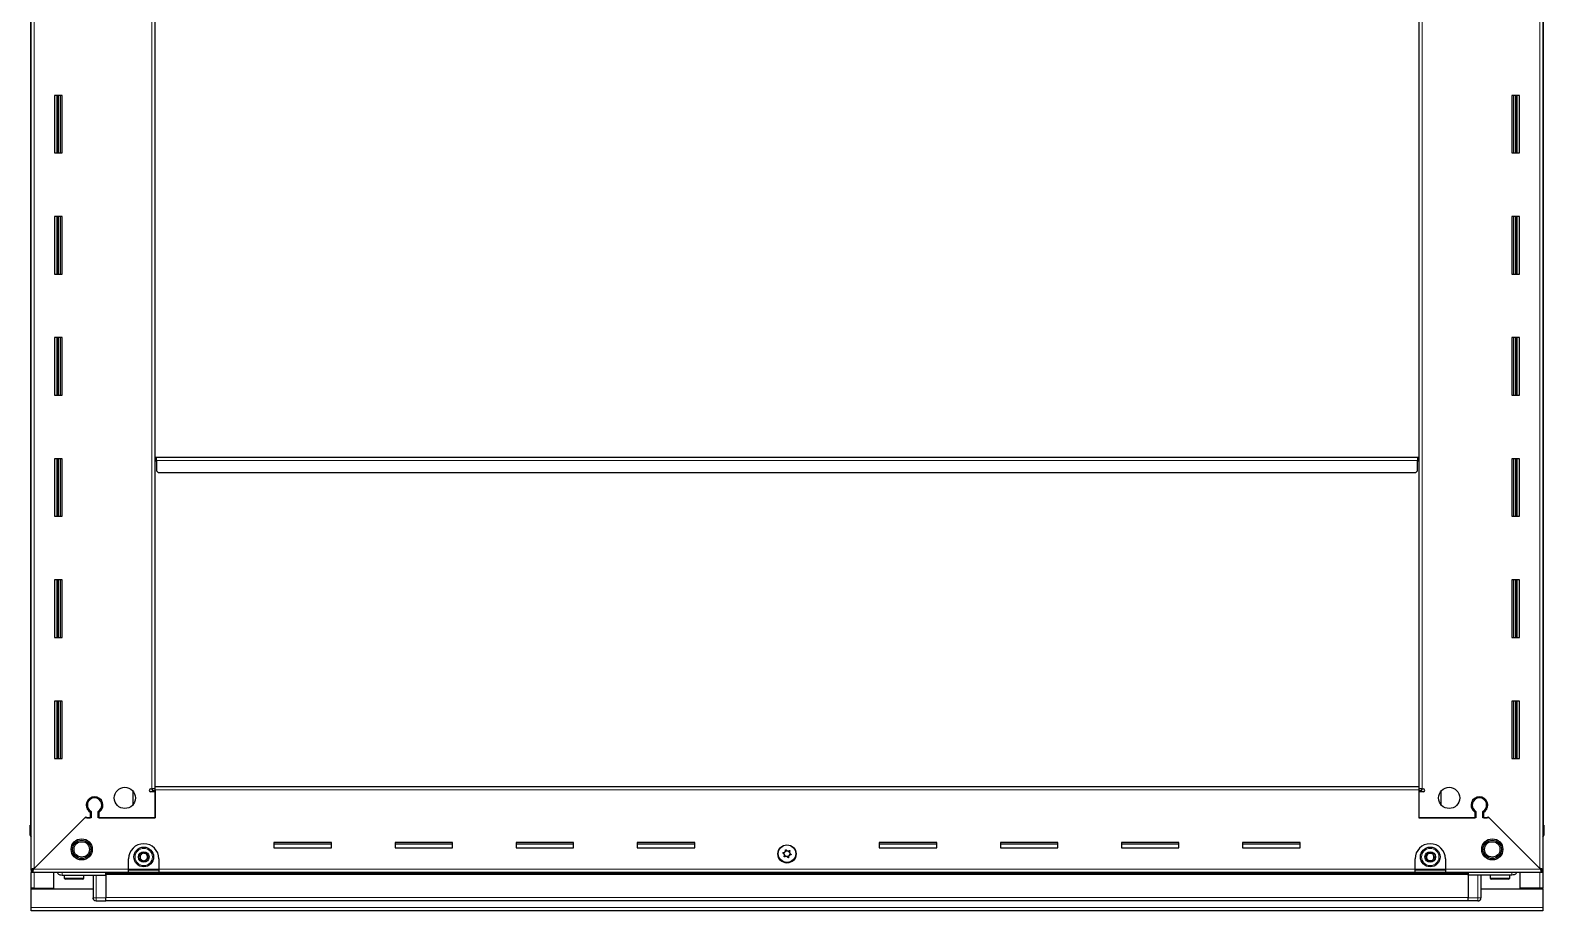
# Model space of a CAD drawing. Header units: millimetres. Extents: x -659 to 3389, y -1410 to 1598.
# Drawn here: x 2313 to 3314, y 174 to 755 of the extents above; entities that cross this region are included whole.
import ezdxf

# ---------------------------------------------------------------- set-up
doc = ezdxf.new("R2010")
doc.units = ezdxf.units.MM

msp = doc.modelspace()

# ---------------------------------------------------------------- linework, layer by layer
at = {"color": 7, "linetype": 'Continuous', "lineweight": 25}
for p, q in [((2314, 201.08), (2314, 1345.58)), ((3313, 1345.58), (3313, 201.08)), ((2313.65, 1316.33), (2313.65, 230.33)), ((3313.35, 230.33), (3313.35, 1316.33)), ((2396, 255.83), (2396, 1290.83)), ((3231, 1290.83), (3231, 255.83)), ((2334.5, 712.33), (2329.5, 712.33)), ((2329.5, 712.33), (2329.5, 674.33)), ((2331.65, 674.33), (2331.65, 712.33)), ((2333.44, 674.33), (2333.44, 712.33)), ((2333.48, 674.33), (2333.48, 712.33)), ((2334.5, 674.33), (2334.5, 712.33)), ((3292.5, 712.33), (3292.5, 674.33)), ((3297.5, 712.33), (3292.5, 712.33)), ((3293.52, 712.33), (3293.52, 674.33)), ((3293.56, 712.33), (3293.56, 674.33)), ((3295.35, 712.33), (3295.35, 674.33)), ((3297.5, 674.33), (3297.5, 712.33)), ((2329.5, 674.33), (2334.5, 674.33)), ((3292.5, 674.33), (3297.5, 674.33)), ((2334.5, 632.33), (2329.5, 632.33)), ((2329.5, 632.33), (2329.5, 594.33)), ((2331.65, 594.33), (2331.65, 632.33)), ((2333.44, 594.33), (2333.44, 632.33)), ((2333.48, 594.33), (2333.48, 632.33)), ((2334.5, 594.33), (2334.5, 632.33)), ((3292.5, 632.33), (3292.5, 594.33)), ((3297.5, 632.33), (3292.5, 632.33)), ((3293.52, 632.33), (3293.52, 594.33)), ((3293.56, 632.33), (3293.56, 594.33)), ((3295.35, 632.33), (3295.35, 594.33)), ((3297.5, 594.33), (3297.5, 632.33)), ((2329.5, 594.33), (2334.5, 594.33)), ((3292.5, 594.33), (3297.5, 594.33)), ((2334.5, 552.33), (2329.5, 552.33)), ((2329.5, 552.33), (2329.5, 514.33)), ((2331.65, 514.33), (2331.65, 552.33)), ((2333.44, 514.33), (2333.44, 552.33)), ((2333.48, 514.33), (2333.48, 552.33)), ((2334.5, 514.33), (2334.5, 552.33)), ((3292.5, 552.33), (3292.5, 514.33)), ((3297.5, 552.33), (3292.5, 552.33)), ((3293.52, 552.33), (3293.52, 514.33)), ((3293.56, 552.33), (3293.56, 514.33)), ((3295.35, 552.33), (3295.35, 514.33)), ((3297.5, 514.33), (3297.5, 552.33)), ((2329.5, 514.33), (2334.5, 514.33)), ((3292.5, 514.33), (3297.5, 514.33)), ((2334.5, 472.33), (2329.5, 472.33)), ((2329.5, 472.33), (2329.5, 434.33)), ((2331.65, 434.33), (2331.65, 472.33)), ((2333.44, 434.33), (2333.44, 472.33)), ((2333.48, 434.33), (2333.48, 472.33)), ((2334.5, 434.33), (2334.5, 472.33)), ((2396, 473.33), (2396.75, 473.33)), ((2396.75, 473.33), (2396.75, 470.48)), ((2396.75, 470.48), (2397, 470.48)), ((2397, 471.23), (2397, 473.33)), ((2397, 473.33), (3230, 473.33)), ((2397, 471.23), (2397, 464.33)), ((3230, 473.33), (3230, 471.23)), ((3230, 464.33), (3230, 471.23)), ((3230, 470.48), (3230.25, 470.48)), ((3230.25, 470.48), (3230.25, 473.33)), ((3230.25, 473.33), (3231, 473.33)), ((3292.5, 472.33), (3292.5, 434.33)), ((3297.5, 472.33), (3292.5, 472.33)), ((3293.52, 472.33), (3293.52, 434.33)), ((3293.56, 472.33), (3293.56, 434.33)), ((3295.35, 472.33), (3295.35, 434.33)), ((3297.5, 434.33), (3297.5, 472.33)), ((2397, 464.33), (2398, 463.33)), ((2398, 463.33), (3229, 463.33)), ((3229, 463.33), (3230, 464.33)), ((2329.5, 434.33), (2334.5, 434.33)), ((3292.5, 434.33), (3297.5, 434.33)), ((2334.5, 392.33), (2329.5, 392.33)), ((2329.5, 392.33), (2329.5, 354.33)), ((2331.65, 354.33), (2331.65, 392.33)), ((2333.44, 354.33), (2333.44, 392.33)), ((2333.48, 354.33), (2333.48, 392.33)), ((2334.5, 354.33), (2334.5, 392.33)), ((3292.5, 392.33), (3292.5, 354.33)), ((3297.5, 392.33), (3292.5, 392.33)), ((3293.52, 392.33), (3293.52, 354.33)), ((3293.56, 392.33), (3293.56, 354.33)), ((3295.35, 392.33), (3295.35, 354.33)), ((3297.5, 354.33), (3297.5, 392.33)), ((2329.5, 354.33), (2334.5, 354.33)), ((3292.5, 354.33), (3297.5, 354.33)), ((2334.5, 312.33), (2329.5, 312.33)), ((2329.5, 312.33), (2329.5, 274.33)), ((2331.65, 274.33), (2331.65, 312.33)), ((2333.44, 274.33), (2333.44, 312.33)), ((2333.48, 274.33), (2333.48, 312.33)), ((2334.5, 274.33), (2334.5, 312.33)), ((3292.5, 312.33), (3292.5, 274.33)), ((3297.5, 312.33), (3292.5, 312.33)), ((3293.52, 312.33), (3293.52, 274.33)), ((3293.56, 312.33), (3293.56, 274.33)), ((3295.35, 312.33), (3295.35, 274.33)), ((3297.5, 274.33), (3297.5, 312.33)), ((2329.5, 274.33), (2334.5, 274.33)), ((3292.5, 274.33), (3297.5, 274.33)), ((2381.5, 244), (2381.5, 252.66)), ((2393.15, 254.33), (2393.9, 254.33)), ((2396, 252.33), (2393.15, 252.33)), ((2396, 254.33), (2393.9, 254.33)), ((2394, 254.33), (2394, 253.33)), ((2394, 253.33), (2396, 253.33)), ((2396, 253.73), (2396, 255.83)), ((2396, 255.83), (3231, 255.83)), ((2396, 253.73), (2396, 235.08)), ((2396, 235.08), (2396, 252.33)), ((3231, 255.83), (3231, 253.73)), ((3233.1, 254.33), (3231, 254.33)), ((3231, 253.73), (3231, 235.08)), ((3231, 253.33), (3233, 253.33)), ((3231, 252.33), (3231, 235.08)), ((3233.85, 252.33), (3231, 252.33)), ((3233, 253.33), (3233, 254.33)), ((3233.1, 254.33), (3233.85, 254.33)), ((3245.5, 252.66), (3245.5, 244)), ((2354, 248.7), (2354, 247.94)), ((3273, 248.7), (3273, 247.94)), ((2313.5, 230.33), (2313.5, 230.33)), ((2313.5, 223.83), (2313.5, 230.33)), ((2313.5, 230.33), (2313.5, 230.33)), ((2313.5, 230.33), (2313.5, 223.83)), ((2314, 230.33), (2313.5, 230.33)), ((2349.5, 235.08), (2315.6, 201.18)), ((2316.1, 201.68), (2350.2, 235.78)), ((2353.7, 235.08), (2349.5, 235.08)), ((2350.2, 235.78), (2350.9, 235.08)), ((2350.9, 235.08), (2353, 235.08)), ((2353, 238.97), (2353, 235.08)), ((2353.7, 239.37), (2353.7, 235.08)), ((2358.3, 235.08), (2358.3, 239.37)), ((2396, 235.08), (2358.3, 235.08)), ((2359, 235.08), (2359, 238.97)), ((2359, 235.08), (2396, 235.08)), ((3231, 235.08), (3268, 235.08)), ((3268.7, 235.08), (3231, 235.08)), ((3268, 238.97), (3268, 235.08)), ((3268.7, 239.37), (3268.7, 235.08)), ((3273.3, 235.08), (3273.3, 239.37)), ((3277.5, 235.08), (3273.3, 235.08)), ((3274, 235.08), (3274, 238.97)), ((3274, 235.08), (3276.1, 235.08)), ((3276.1, 235.08), (3276.8, 235.78)), ((3276.8, 235.78), (3310.9, 201.68)), ((3311.4, 201.18), (3277.5, 235.08)), ((3313, 230.33), (3313.5, 230.33)), ((3313.5, 230.33), (3313.5, 230.33)), ((3313.5, 223.83), (3313.5, 230.33)), ((3313.5, 230.33), (3313.5, 223.83)), ((2314, 222.51), (2314, 222.51)), ((2512.5, 218.83), (2474.5, 218.83)), ((2474.5, 218.83), (2474.5, 215.33)), ((2474.5, 218.08), (2512.5, 218.08)), ((2474.5, 215.33), (2512.5, 215.33)), ((2512.5, 215.33), (2512.5, 218.83)), ((2592.5, 218.83), (2554.5, 218.83)), ((2554.5, 218.83), (2554.5, 215.33)), ((2554.5, 218.08), (2592.5, 218.08)), ((2554.5, 215.33), (2592.5, 215.33)), ((2592.5, 215.33), (2592.5, 218.83)), ((2672.5, 218.83), (2634.5, 218.83)), ((2634.5, 218.83), (2634.5, 215.33)), ((2634.5, 218.08), (2672.5, 218.08)), ((2634.5, 215.33), (2672.5, 215.33)), ((2672.5, 215.33), (2672.5, 218.83)), ((2752.5, 218.83), (2714.5, 218.83)), ((2714.5, 218.83), (2714.5, 215.33)), ((2714.5, 218.08), (2752.5, 218.08)), ((2714.5, 215.33), (2752.5, 215.33)), ((2752.5, 215.33), (2752.5, 218.83)), ((2912.5, 218.83), (2874.5, 218.83)), ((2874.5, 218.83), (2874.5, 215.33)), ((2874.5, 218.08), (2912.5, 218.08)), ((2874.5, 215.33), (2912.5, 215.33)), ((2912.5, 215.33), (2912.5, 218.83)), ((2992.5, 218.83), (2954.5, 218.83)), ((2954.5, 218.83), (2954.5, 215.33)), ((2954.5, 218.08), (2992.5, 218.08)), ((2954.5, 215.33), (2992.5, 215.33)), ((2992.5, 215.33), (2992.5, 218.83)), ((3072.5, 218.83), (3034.5, 218.83)), ((3034.5, 218.83), (3034.5, 215.33)), ((3034.5, 218.08), (3072.5, 218.08)), ((3034.5, 215.33), (3072.5, 215.33)), ((3072.5, 215.33), (3072.5, 218.83)), ((3152.5, 218.83), (3114.5, 218.83)), ((3114.5, 218.83), (3114.5, 215.33)), ((3114.5, 218.08), (3152.5, 218.08)), ((3114.5, 215.33), (3152.5, 215.33)), ((3152.5, 215.33), (3152.5, 218.83)), ((2314, 200.58), (2314, 201.08)), ((2315.5, 201.08), (2314, 201.08)), ((2314, 200.58), (2314, 199.08)), ((2315, 200.58), (2314, 200.58)), ((2315, 200.58), (2315, 199.08)), ((2378.5, 201.18), (2378.5, 208.08)), ((2378.5, 199.08), (2378.5, 201.18)), ((2398.5, 200.58), (2378.5, 200.58)), ((2398.5, 208.08), (2398.5, 201.18)), ((2398.5, 201.18), (2398.5, 199.08)), ((3228.5, 201.18), (3228.5, 208.08)), ((3228.5, 199.08), (3228.5, 201.18)), ((3248.5, 200.58), (3228.5, 200.58)), ((3248.5, 208.08), (3248.5, 201.18)), ((3248.5, 201.18), (3248.5, 199.08)), ((3311.5, 201.08), (3313, 201.08)), ((3312, 200.58), (3312, 199.08)), ((3313, 200.58), (3312, 200.58)), ((3313, 201.08), (3313, 200.58)), ((3313, 200.58), (3313, 199.08)), ((2314, 188.83), (2314, 199.08)), ((2315, 199.08), (2314, 199.08)), ((2378.5, 199.08), (2315, 199.08)), ((2329, 188.83), (2329, 199.08)), ((2334.5, 197.33), (2363.5, 197.33)), ((2336, 197.33), (2336, 195.43)), ((2340.57, 194.63), (2336.8, 194.63)), ((2348.2, 194.63), (2340.57, 194.63)), ((2349, 195.43), (2349, 197.33)), ((2355, 197.33), (2355, 182.33)), ((2363.5, 197.36), (2363.43, 199.08)), ((3263.5, 198.48), (2363.5, 198.48)), ((2363.5, 197.33), (2363.5, 197.83)), ((2363.5, 197.33), (2363.5, 182.33)), ((2398.5, 199.08), (2378.5, 199.08)), ((3228.5, 199.08), (2398.5, 199.08)), ((3248.5, 199.08), (3228.5, 199.08)), ((3312, 199.08), (3248.5, 199.08)), ((3263.58, 199.08), (3263.5, 197.36)), ((3263.5, 197.33), (3263.5, 197.83)), ((3292.5, 197.33), (3263.5, 197.33)), ((3263.5, 197.33), (3263.5, 182.33)), ((3272, 197.33), (3272, 182.33)), ((3278, 197.33), (3278, 195.43)), ((3285.79, 194.63), (3278.8, 194.63)), ((3290.2, 194.63), (3285.79, 194.63)), ((3291, 195.43), (3291, 197.33)), ((3298, 188.83), (3298, 199.08)), ((3313, 199.08), (3312, 199.08)), ((3313, 199.08), (3313, 188.83)), ((2316.1, 188.83), (2314, 188.83)), ((2314, 188.33), (2314, 188.83)), ((2314, 188.33), (2355, 188.33)), ((2314, 175.93), (2314, 188.33)), ((2315.5, 188.33), (2315.5, 188.83)), ((2316.1, 188.83), (2329, 188.83)), ((2355, 182.33), (2355, 182.33)), ((2357, 180.33), (2363.5, 180.33)), ((2357, 180.33), (2363.5, 180.33)), ((2363.5, 180.33), (2363.5, 182.33)), ((2363.5, 180.48), (3263.5, 180.48)), ((2363.5, 180.33), (2363.5, 180.33)), ((3263.5, 180.33), (3263.5, 182.33)), ((3263.5, 180.33), (3263.5, 180.33)), ((3270, 180.33), (3263.5, 180.33)), ((3263.5, 180.33), (3263.5, 180.33)), ((3270, 180.33), (3263.5, 180.33)), ((3271.32, 180.83), (3271.32, 180.83)), ((3272, 188.33), (3313, 188.33)), ((3310.9, 188.83), (3298, 188.83)), ((3313, 188.83), (3310.9, 188.83)), ((3311.5, 188.33), (3311.5, 188.83)), ((3313, 188.33), (3313, 188.83)), ((3313, 188.33), (3313, 175.93)), ((2314, 173.83), (2314, 175.93)), ((3313, 173.83), (2314, 173.83)), ((3313, 175.93), (3313, 173.83))]:
    msp.add_line(p, q, dxfattribs=at)
at = {"color": 8, "linetype": 'Continuous', "lineweight": 18}
for p, q in [((2316.1, 1344.98), (2316.1, 201.68)), ((3310.9, 201.68), (3310.9, 1344.98)), ((2393.9, 254.33), (2393.9, 1292.33)), ((3233.1, 1292.33), (3233.1, 254.33)), ((2331, 712.33), (2331, 674.33)), ((2332.24, 712.33), (2332.24, 674.33)), ((3294.76, 674.33), (3294.76, 712.33)), ((3296, 674.33), (3296, 712.33)), ((2331, 632.33), (2331, 594.33)), ((2332.24, 632.33), (2332.24, 594.33)), ((3294.76, 594.33), (3294.76, 632.33)), ((3296, 594.33), (3296, 632.33)), ((2331, 552.33), (2331, 514.33)), ((2332.24, 552.33), (2332.24, 514.33)), ((3294.76, 514.33), (3294.76, 552.33)), ((3296, 514.33), (3296, 552.33)), ((2331, 472.33), (2331, 434.33)), ((2332.24, 472.33), (2332.24, 434.33)), ((2397, 471.23), (3230, 471.23)), ((3294.76, 434.33), (3294.76, 472.33)), ((3296, 434.33), (3296, 472.33)), ((2331, 392.33), (2331, 354.33)), ((2332.24, 392.33), (2332.24, 354.33)), ((3294.76, 354.33), (3294.76, 392.33)), ((3296, 354.33), (3296, 392.33)), ((2331, 312.33), (2331, 274.33)), ((2332.24, 312.33), (2332.24, 274.33)), ((3294.76, 274.33), (3294.76, 312.33)), ((3296, 274.33), (3296, 312.33)), ((3231, 253.73), (2396, 253.73)), ((2314, 223.83), (2313.5, 223.83)), ((3313, 223.83), (3313.5, 223.83)), ((2315.6, 201.18), (2378.5, 201.18)), ((2398.5, 201.18), (2378.5, 201.18)), ((2398.5, 201.18), (3228.5, 201.18)), ((3248.5, 201.18), (3228.5, 201.18)), ((3248.5, 201.18), (3311.4, 201.18)), ((2316.1, 188.83), (2316.1, 199.08)), ((2340.3, 195.43), (2336, 195.43)), ((2349, 195.43), (2340.3, 195.43)), ((2357, 182.33), (2357, 197.33)), ((2363.5, 199.07), (3263.5, 199.07)), ((2363.5, 197.83), (3263.5, 197.83)), ((3270, 182.33), (3270, 197.33)), ((3285.97, 195.43), (3278, 195.43)), ((3291, 195.43), (3285.97, 195.43)), ((3310.9, 199.08), (3310.9, 188.83)), ((2316.1, 188.33), (2316.1, 188.83)), ((2355, 182.33), (2357, 182.33)), ((2357, 180.33), (2357, 182.33)), ((2363.5, 182.33), (2357, 182.33)), ((2363.5, 182.48), (3263.5, 182.48)), ((3263.5, 182.33), (3270, 182.33)), ((3272, 182.33), (3270, 182.33)), ((3270, 180.33), (3270, 182.33)), ((3310.9, 188.83), (3310.9, 188.33)), ((3313, 175.93), (2314, 175.93))]:
    msp.add_line(p, q, dxfattribs=at)
at = {"color": 7, "linetype": 'Continuous', "lineweight": 25, "flags": 128}
msp.add_lwpolyline([(2355.15, 181.58), (2355.04, 181.94), (2355, 182.33)], dxfattribs=at)
at = {"color": 7, "linetype": 'Continuous', "lineweight": 25}
for centre, radius in [((2376, 248.33), 7), ((3251, 248.33), 7), ((2347.5, 214.33), 7), ((2347.5, 214.33), 6.03), ((3279.5, 214.33), 7), ((3279.5, 214.33), 6.03), ((2347.5, 214.33), 5.1), ((2388.5, 209.33), 6.5), ((2388.5, 209.33), 3.46), ((2813.5, 211.33), 6), ((2813.5, 211.48), 5.78), ((2813.5, 211.48), 1.85), ((3238.5, 209.33), 6.5), ((3238.5, 209.33), 3.46), ((3279.5, 214.33), 5.1)]:
    msp.add_circle(centre, radius, dxfattribs=at)
at = {"color": 8, "linetype": 'Continuous', "lineweight": 18}
for centre in [(2388.5, 209.33), (3238.5, 209.33)]:
    msp.add_circle(centre, 5.7, dxfattribs=at)
at = {"color": 7, "linetype": 'Continuous', "lineweight": 25}
for centre, radius, start, end in [((2393.15, 253.33), 1, 90, 270), ((3233.85, 253.33), 1, 270, 90), ((2356, 243.58), 5.5, 303.05573, 236.94427), ((2356, 243.58), 4.8, 298.63099, 241.36901), ((3271, 243.58), 5.5, 303.05573, 236.94427), ((3271, 243.58), 4.8, 298.63099, 241.36901), ((2315.5, 223.83), 2, 180, 221.39416), ((3311.5, 223.83), 2, 318.57492, 0), ((3311.5, 223.83), 2, 318.59038, 0), ((2388.5, 208.08), 10, 90, 180), ((2388.5, 209.33), 2.5, 127.47401, 187.47401), ((2388.5, 209.33), 2.5, 67.47401, 127.47401), ((2388.5, 208.08), 10, 0, 90), ((2388.5, 209.33), 2.5, 7.47401, 67.47401), ((3238.5, 208.08), 10, 90, 180), ((3238.5, 209.33), 2.5, 147.04236, 207.04236), ((3238.5, 209.33), 2.5, 87.04236, 147.04236), ((3238.5, 208.08), 10, 0, 90), ((3238.5, 209.33), 2.5, 27.04236, 87.04236), ((3238.5, 209.33), 2.5, 327.04236, 27.04236), ((2388.5, 209.33), 2.5, 187.47401, 247.47401), ((2388.5, 209.33), 2.5, 247.47401, 307.47401), ((2388.5, 209.33), 2.5, 307.47401, 7.47401), ((3238.5, 209.33), 2.5, 207.04236, 267.04236), ((3238.5, 209.33), 2.5, 267.04236, 327.04236), ((2336.8, 195.43), 0.8, 180, 270), ((2348.2, 195.43), 0.8, 270, 0), ((2354.8, 197.13), 0.2, 0, 90), ((3272.2, 197.13), 0.2, 90, 180), ((3278.8, 195.43), 0.8, 180, 270), ((3290.2, 195.43), 0.8, 270, 0), ((2357, 182.33), 2, 180, 270), ((3270, 182.33), 2, 270, 0), ((3270, 182.33), 2, 270, 311.40962)]:
    msp.add_arc(centre, radius, start, end, dxfattribs=at)
for points, knots in [([(2385.83, 210.44), (2385.93, 210.51), (2386.41, 210.88), (2387.2, 211.48), (2387.85, 211.98), (2388.12, 212.19)], [0, 0, 0, 0, 0.1331247, 0.6370994, 1, 1, 1, 1]), ([(2386.21, 207.57), (2386.14, 208.08), (2386.02, 209.04), (2385.89, 209.99), (2385.83, 210.44)], [0, 0, 0, 0, 0.5346859, 1, 1, 1, 1]), ([(2388.12, 212.19), (2388.6, 211.99), (2389.49, 211.62), (2390.38, 211.26), (2390.79, 211.09)], [0, 0, 0, 0, 0.53468586, 1, 1, 1, 1]), ([(2390.79, 211.09), (2390.86, 210.57), (2390.98, 209.62), (2391.11, 208.67), (2391.17, 208.22)], [0, 0, 0, 0, 0.5346859, 1, 1, 1, 1]), ([(2811.62, 209.41), (2811.63, 209.4), (2811.65, 209.39), (2811.71, 209.38), (2811.85, 209.41), (2812.21, 209.54), (2812.72, 209.73), (2813.34, 209.62), (2813.75, 209.3), (2814.02, 209.02), (2814.2, 208.86), (2814.29, 208.81), (2814.33, 208.81), (2814.36, 208.81), (2814.39, 208.83), (2814.43, 208.89), (2814.5, 209.15), (2814.56, 209.62), (2814.81, 210.28), (2815.45, 210.6), (2815.92, 210.7), (2816.17, 210.8), (2816.22, 210.85), (2816.23, 210.87), (2816.24, 210.9), (2816.23, 210.94), (2816.21, 210.98), (2816.16, 211.04), (2815.99, 211.2), (2815.7, 211.44), (2815.34, 211.81), (2815.17, 212.42), (2815.31, 212.94), (2815.41, 213.32), (2815.42, 213.47), (2815.4, 213.53), (2815.38, 213.55), (2815.35, 213.57), (2815.29, 213.58), (2815.15, 213.55), (2814.79, 213.42), (2814.28, 213.23), (2813.66, 213.34), (2813.25, 213.66), (2812.98, 213.94), (2812.8, 214.1), (2812.71, 214.14), (2812.67, 214.15), (2812.64, 214.15), (2812.61, 214.13), (2812.57, 214.07), (2812.5, 213.81), (2812.44, 213.34), (2812.19, 212.67), (2811.55, 212.36), (2811.08, 212.26), (2810.83, 212.16), (2810.78, 212.11), (2810.77, 212.09), (2810.76, 212.06), (2810.77, 212.02), (2810.79, 211.98), (2810.84, 211.92), (2811.01, 211.76), (2811.3, 211.52), (2811.66, 211.15), (2811.83, 210.54), (2811.69, 210.02), (2811.59, 209.64), (2811.58, 209.49), (2811.6, 209.43), (2811.61, 209.42), (2811.62, 209.41)], [0, 0, 0, 0, 0.0020087, 0.00442, 0.0093647, 0.0255282, 0.0677053, 0.0957862, 0.1246456, 0.1503415, 0.1605194, 0.1633943, 0.1656965, 0.1672448, 0.1688741, 0.1707699, 0.1786058, 0.2119941, 0.2499945, 0.2879948, 0.3213831, 0.329219, 0.3311148, 0.3327441, 0.3342924, 0.3362166, 0.3385353, 0.3413178, 0.349662, 0.3753578, 0.4042173, 0.4322982, 0.4744753, 0.4906388, 0.4966691, 0.49844, 0.5, 0.5020087, 0.50442, 0.5093647, 0.5255282, 0.5677053, 0.5957862, 0.6246456, 0.6503415, 0.6605194, 0.6633943, 0.6656965, 0.6672448, 0.6688741, 0.6707699, 0.6786058, 0.7119941, 0.7499945, 0.7879948, 0.8213831, 0.829219, 0.8311148, 0.8327441, 0.8342924, 0.8362166, 0.8385353, 0.8413178, 0.849662, 0.8753578, 0.9042173, 0.9322982, 0.9744753, 0.9906388, 0.9966691, 0.99844, 1, 1, 1, 1]), ([(3235.62, 209.48), (3235.9, 209.91), (3236.42, 210.72), (3236.94, 211.53), (3237.19, 211.9)], [0, 0, 0, 0, 0.5346859, 1, 1, 1, 1]), ([(3237.19, 211.9), (3237.31, 211.89), (3237.91, 211.86), (3238.9, 211.81), (3239.73, 211.77), (3240.07, 211.75)], [0, 0, 0, 0, 0.1331247, 0.6370994, 1, 1, 1, 1]), ([(3240.07, 211.75), (3240.31, 211.29), (3240.74, 210.43), (3241.18, 209.58), (3241.38, 209.18)], [0, 0, 0, 0, 0.5346859, 1, 1, 1, 1]), ([(2316.1, 201.68), (2315.85, 201.63), (2315.35, 201.54), (2314.71, 201.41), (2314.25, 201.28), (2314.03, 201.17), (2314.01, 201.1), (2314, 201.08)], [0, 0, 0, 0, 0.2302553, 0.4485219, 0.6667858, 0.8850496, 1, 1, 1, 1]), ([(2315, 199.08), (2315.05, 199.11), (2315.14, 199.16), (2315.27, 199.55), (2315.4, 200.11), (2315.51, 200.69), (2315.58, 201.05), (2315.6, 201.18)], [0, 0, 0, 0, 0.2302553, 0.4485219, 0.6667858, 0.8850496, 1, 1, 1, 1]), ([(2388.88, 206.47), (2388.4, 206.66), (2387.51, 207.03), (2386.62, 207.4), (2386.21, 207.57)], [0, 0, 0, 0, 0.5346859, 1, 1, 1, 1]), ([(2391.17, 208.22), (2390.89, 208.01), (2390.24, 207.51), (2389.45, 206.91), (2388.97, 206.54), (2388.88, 206.47)], [0, 0, 0, 0, 0.3629006, 0.8668753, 1, 1, 1, 1]), ([(3236.93, 206.91), (3236.7, 207.37), (3236.26, 208.23), (3235.82, 209.08), (3235.62, 209.48)], [0, 0, 0, 0, 0.53468586, 1, 1, 1, 1]), ([(3239.81, 206.76), (3239.47, 206.78), (3238.65, 206.82), (3237.65, 206.87), (3237.05, 206.9), (3236.93, 206.91)], [0, 0, 0, 0, 0.3629006, 0.8668753, 1, 1, 1, 1]), ([(3241.38, 209.18), (3241.1, 208.75), (3240.58, 207.94), (3240.06, 207.13), (3239.81, 206.76)], [0, 0, 0, 0, 0.5346859, 1, 1, 1, 1]), ([(3313, 201.08), (3312.97, 201.13), (3312.92, 201.22), (3312.53, 201.35), (3311.97, 201.48), (3311.39, 201.59), (3311.03, 201.66), (3310.9, 201.68)], [0, 0, 0, 0, 0.2302553, 0.4485219, 0.6667858, 0.8850496, 1, 1, 1, 1]), ([(3311.4, 201.18), (3311.45, 200.93), (3311.54, 200.43), (3311.67, 199.79), (3311.8, 199.33), (3311.91, 199.11), (3311.98, 199.09), (3312, 199.08)], [0, 0, 0, 0, 0.2302553, 0.4485219, 0.6667858, 0.8850496, 1, 1, 1, 1]), ([(2331.29, 199.08), (2331.4, 198.88), (2331.79, 198.23), (2332.95, 197.52), (2333.98, 197.39), (2334.5, 197.33)], [0, 0, 0, 0, 0.1822499, 0.5911249, 1, 1, 1, 1]), ([(2363.5, 197.33), (2363.5, 197.37), (2363.5, 197.44), (2363.5, 198.06), (2363.5, 198.64), (2363.5, 199.03), (2363.5, 199.07)], [0, 0, 0, 0, 0.3242788, 0.6485576, 0.9728365, 1, 1, 1, 1]), ([(3263.5, 197.33), (3263.5, 197.37), (3263.5, 197.44), (3263.5, 198.06), (3263.5, 198.64), (3263.5, 199.03), (3263.5, 199.07)], [0, 0, 0, 0, 0.32427882, 0.64855764, 0.97283646, 1, 1, 1, 1]), ([(3295.72, 199.08), (3295.6, 198.88), (3295.21, 198.23), (3294.05, 197.52), (3293.02, 197.39), (3292.5, 197.33)], [0, 0, 0, 0, 0.1822499, 0.5911249, 1, 1, 1, 1])]:
    msp.add_open_spline(points, degree=3, knots=knots, dxfattribs=at)
for points in [[(2315, 200.58), (2315.05, 200.59), (2315.15, 200.61), (2315.3, 200.75), (2315.45, 200.94), (2315.55, 201.1), (2315.6, 201.18)], [(2316.1, 201.68), (2316.02, 201.63), (2315.86, 201.53), (2315.67, 201.38), (2315.53, 201.23), (2315.51, 201.13), (2315.5, 201.08)], [(3311.5, 201.08), (3311.49, 201.13), (3311.47, 201.23), (3311.33, 201.38), (3311.14, 201.53), (3310.98, 201.63), (3310.9, 201.68)], [(3311.4, 201.18), (3311.45, 201.1), (3311.55, 200.94), (3311.7, 200.75), (3311.85, 200.61), (3311.95, 200.59), (3312, 200.58)]]:
    msp.add_open_spline(points, degree=3, dxfattribs=at)
at = {"color": 8, "linetype": 'Continuous', "lineweight": 18}
for points, knots in [([(2334.5, 197.33), (2334.5, 197.38), (2334.5, 197.45), (2334.5, 197.88), (2334.5, 198.34), (2334.5, 198.75), (2334.5, 199.02), (2334.5, 199.08)], [0, 0, 0, 0, 0.3597529, 0.5534142, 0.7511852, 0.9489563, 1, 1, 1, 1]), ([(3292.5, 197.33), (3292.5, 197.38), (3292.5, 197.45), (3292.5, 197.88), (3292.5, 198.34), (3292.5, 198.75), (3292.5, 199.02), (3292.5, 199.08)], [0, 0, 0, 0, 0.35975288, 0.55341416, 0.75118521, 0.94895626, 1, 1, 1, 1])]:
    msp.add_open_spline(points, degree=3, knots=knots, dxfattribs=at)

doc.saveas('drawing.dxf')
